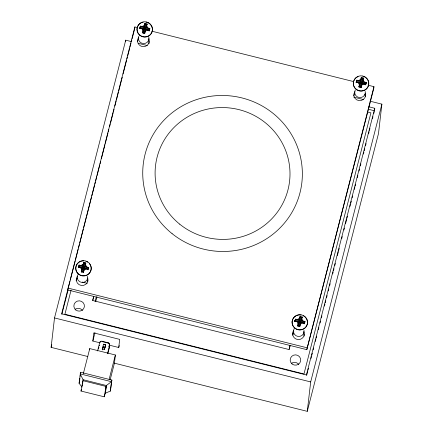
<?xml version="1.0" encoding="UTF-8"?>
<svg xmlns="http://www.w3.org/2000/svg" width="433" height="433" viewBox="0 0 433 433"><rect width="100%" height="100%" fill="white"/><g stroke="black" fill="none" stroke-linecap="round" stroke-linejoin="round"><path stroke-width="0.65" d="M87.796 356.527L51.11 347.363L54.515 317.941L125.727 40.166L131.627 41.638M137.494 27.598L134.874 26.943L67.716 289.931L306.797 349.653L373.739 88.543L373.955 86.665L368.061 85.193M78.497 267.497L78.535 267.199A10.322 0.292 -76 0 1 79.077 265.083A5.153 1.099 14.4 0 1 81.29 265.521L82.768 265.889L83.25 267.35M84.83 266.88L84.933 266.43L86.476 266.815A5.164 1.099 14.4 0 1 88.603 267.453L88.186 269.321L78.665 266.945L79.077 265.083M82.227 268.005L81.258 272L82.227 268.005L80.787 267.648A5.212 1.11 14.4 0 0 78.53 267.199M79.044 265.38L82.719 266.295L83.677 262.403A10.641 2.262 14.4 0 1 85.842 262.945L84.884 266.836L88.565 267.756M85.891 268.92A2.912 2.842 6.6 0 1 84.419 269.889A2.798 2.733 6.6 0 1 84.029 269.97L83.423 272.541L84.392 268.547L85.891 268.92A5.32 1.131 14.4 0 1 87.574 269.402L88.023 269.873M84.392 268.547L84.343 268.953L83.78 268.222M82.043 387.124L79.077 383.27L80.576 372.256L111.887 380.071L110.383 391.091L105.452 393.126L106.334 385.511L111.47 381.7L111.887 380.071M79.645 380.304L79.878 378.29M80.11 376.277L80.576 372.256M82.34 386.052L82.481 384.645M82.638 383.508L83.076 379.698L80.159 373.879L111.47 381.7L110.383 391.091M89.615 349.842L89.761 348.592L115.378 354.99L114.436 363.125L110.161 379.795M125.575 41.503L125.727 40.166M99.963 342.822L92.841 341.042L93.782 332.901L119.681 339.375L118.739 347.51L109.029 345.085M134.652 28.822L134.874 26.943M99.379 345.215L99.341 345.529A1.943 1.894 6.6 0 1 99.39 345.366M109.387 343.975A1.943 1.894 6.6 0 1 109.603 345.41L109.641 345.096A1.943 1.894 6.6 0 0 108.228 342.79L102.031 341.242A1.943 1.894 6.6 0 0 99.682 342.611L99.644 342.925A1.943 1.894 6.6 0 1 100.705 341.669M101.999 341.556L102.031 341.242M140.346 26.104A10.322 0.292 -76 0 0 139.799 28.221L139.767 28.518L140.346 26.104A5.212 1.11 14.4 0 1 142.598 26.554L144.032 26.911L144.514 28.372M102.551 349.593L103.227 346.784L105.316 347.309M105.582 345.014L105.62 344.7L103.53 344.181L103.492 344.489L105.582 345.014L104.467 349.377M143.074 30.651L142.522 33.022L143.491 29.027L142.013 28.659A5.153 1.099 14.4 0 0 139.799 28.215M140.308 26.402L143.989 27.317L144.941 23.436A10.132 2.16 14.4 0 1 147.106 23.977L146.154 27.858L145.223 28.551M109.008 343.526A1.943 1.894 6.6 0 0 108.196 343.104L108.228 342.79M145.25 31.165L144.692 33.563L145.661 29.568L147.198 29.953A5.164 1.099 14.4 0 1 149.325 30.591L149.288 30.895L147.453 30.434M145.661 29.568L145.612 29.974L145.05 29.244M109.008 346.102A1.943 1.894 6.6 0 1 109.338 347.704L109.305 348.018A1.943 1.894 6.6 0 0 108.845 346.265M106.128 386.458L105.365 393.088L104.191 396.796L80.966 391.031L82.941 380.667L106.128 386.458L104.191 396.796M149.829 28.778L149.38 28.313A5.32 1.131 14.4 0 0 147.702 27.831L146.202 27.452L146.154 27.858L149.829 28.778L149.288 30.895M295.452 319.126A10.56 0.298 -76 0 0 294.911 321.237L294.878 321.54L295.452 319.121A5.164 1.099 14.4 0 1 297.601 319.554L299.143 319.938L299.625 321.4M298.602 322.055L297.633 326.049L298.602 322.055L297.098 321.681A5.32 1.131 14.4 0 0 295.403 321.318L294.943 321.243M295.42 319.424L299.095 320.344L300.053 316.453A10.641 2.262 14.4 0 1 302.218 316.994L301.265 320.885L300.334 321.578M299.804 326.59L300.767 322.596L302.207 322.953A5.212 1.11 14.4 0 1 304.437 323.624L304.399 323.922L304.973 321.508A5.153 1.099 14.4 0 0 302.786 320.848L301.308 320.48L302.218 316.994M299.955 325.995L300.767 322.596M301.308 320.48L301.265 320.885L304.94 321.806M306.797 349.653L373.955 86.665M114.003 363.076L307.273 411.35L310.678 381.928L381.89 104.147L370.096 101.203M356.722 80.148A10.56 0.298 -76 0 0 356.18 82.259L356.142 82.562L356.722 80.148L357.214 80.224A5.32 1.131 14.4 0 1 358.908 80.587L360.413 80.96L360.889 82.422M359.46 84.673L358.903 87.071L359.866 83.076L358.329 82.692A5.164 1.099 14.4 0 0 356.18 82.259M356.689 80.446L360.364 81.366L361.317 77.485L360.413 80.96M360.321 87.59L361.068 87.612L361.62 85.241M361.068 87.612L362.037 83.618L363.514 83.986A5.153 1.099 14.4 0 1 365.701 84.646L365.668 84.944M361.317 77.485A10.132 2.16 14.4 0 1 363.487 78.027L362.529 81.907L361.598 82.595M356.31 82.01L365.831 84.392L366.21 82.827L362.475 81.951L363.487 78.027M366.21 82.827L366.242 82.53A5.212 1.11 14.4 0 0 364.018 81.864L362.578 81.501M374.556 110.161L374.772 108.282L368.867 106.81M381.89 104.147L378.485 133.575L307.273 411.35M51.11 347.363L51.781 344.744M69.897 281.428L61.632 313.806L306.407 374.951L374.772 108.282M70.233 280.119L75.093 261.142M75.407 260.081L78.113 249.359M78.449 248.049L79.439 244.358M79.775 243.048L83.315 229.073M83.65 227.763L86.335 217.296M86.66 216.181L91.536 197.01M91.872 195.7L92.375 193.735M92.705 192.598L94.556 185.227M94.892 184.079L95.395 181.957M95.731 180.648L96.738 176.724M97.073 175.56L99.758 164.941M100.099 163.766L100.597 161.671M101.441 158.527L104.959 144.654M105.295 143.345L107.979 132.877M108.331 131.664L108.818 129.602M109.673 126.42L110.161 124.368M110.512 123.145L113.181 112.591M113.538 111.351L114.02 109.316M114.859 106.047L116.201 100.808M116.558 99.558L118.382 92.299M118.745 91.038L121.402 80.522M121.765 79.244L122.241 77.253M123.08 73.978L126.604 60.236M126.939 58.926L127.481 56.972M127.778 55.657L129.662 48.453M129.96 47.148L130.966 43.219M131.302 41.914L131.805 39.95M132.141 38.64L134.484 29.476M61.849 314.347L68.062 290.105M71.109 290.029L64.901 314.244L303.982 373.966L370.924 112.856L367.649 112.039M82.768 265.889L83.677 262.403M143.491 29.027L143.112 30.516A2.777 2.712 6.6 0 1 142.863 30.305A2.907 2.836 6.6 0 1 142.019 28.659M144.032 26.911L144.941 23.436M81.967 272.346L84.348 263.053L83.639 262.707M143.236 33.368L145.618 24.075L144.909 23.728M82.838 271.908L85.057 263.226L85.804 263.248L85.842 262.945M143.945 33.541L146.327 24.253L147.074 24.275M93.663 296.556L92.657 300.486L289.044 349.545L290.05 345.615M92.749 300.459L93.761 296.529M95.114 301.552L96.288 296.968M95.78 301.352L96.954 296.767M79.077 383.27L79.493 381.646M83.353 373.592L89.761 348.592M92.841 341.042L94.995 332.641M97.582 350.963L99.682 342.611M98.426 348.928L98.903 347.071M102.215 349.48L103.53 344.181M102.426 349.902L103.227 346.784M105.62 344.7L104.342 349.685L102.253 349.166M107.546 353.447L109.641 345.096M107.877 353.582L109.338 347.704M109.132 379.346L115.378 354.99M118.739 347.51L119.237 345.572M292.74 335.131L293.412 332.512M289.141 349.512L290.148 345.583M293 334.449L293.336 333.139M299.143 319.938L299.533 318.428A2.907 2.836 6.6 0 0 297.866 319.245A2.793 2.728 6.6 0 0 297.601 319.554M359.866 83.076L359.482 84.587A2.907 2.836 6.6 0 1 358.41 83.087A2.793 2.728 6.6 0 1 358.329 82.692M298.342 326.39L300.729 317.102L300.053 316.453M359.612 87.412L361.993 78.119L361.284 77.778M299.051 326.569L301.433 317.275L302.185 317.297M360.478 86.973L362.702 78.297L363.449 78.319M362.037 83.618L361.658 85.101A2.777 2.712 6.6 0 0 361.977 85.036A2.907 2.836 6.6 0 0 363.509 83.98M306.624 375.487L307.63 371.557M307.966 370.247L308.469 368.283M310.986 358.454L311.495 356.489M311.83 355.174L312.334 353.209M313.173 349.934L313.676 347.97M315.354 341.415L315.857 339.45M316.198 338.141L316.702 336.176M318.379 329.621L318.883 327.657M320.057 323.072L320.561 321.107M321.405 317.827L321.908 315.863M324.425 306.039L324.929 304.069M325.264 302.759L325.768 300.794M326.612 297.52L327.115 295.555M328.29 290.965L328.793 289M329.632 285.726L330.135 283.761M332.658 273.932L333.161 271.967M333.497 270.657L334 268.693M334.839 265.413L335.342 263.448M337.361 255.584L338.368 251.654M338.703 250.344L339.207 248.38M341.729 238.551L342.232 236.586M343.91 230.031L344.414 228.067M345.594 223.482L346.6 219.553M346.936 218.237L347.439 216.273M349.956 206.444L350.465 204.479M350.8 203.169L351.304 201.204M352.143 197.93L352.646 195.965M354.324 189.41L354.827 187.446M355.168 186.136L355.672 184.171M357.349 177.617L357.853 175.652M359.027 171.067L359.531 169.097M360.375 165.823L360.878 163.858M363.395 154.029L363.899 152.064M364.234 150.754L364.738 148.79M365.582 145.515L366.085 143.545M368.602 133.721L369.105 131.751M369.441 130.441L369.95 128.477M372.467 118.647L372.97 116.683M373.809 113.408L374.312 111.443M85.344 264.834L85.761 263.237M299.555 318.342L299.961 316.788M147.106 23.977L146.565 26.034A2.798 2.733 6.6 0 1 146.874 26.283A2.907 2.836 6.6 0 1 147.723 27.793M81.653 389.24L81.323 390.29M81.166 390.707L80.966 391.031M142.598 26.554L142.684 26.451A2.766 2.701 6.6 0 1 142.798 26.321M302.207 322.953L302.147 323.029A2.766 2.701 6.6 0 1 302.001 323.186A2.89 2.82 6.6 0 1 300.41 323.987M84.711 266.966L83.959 267.529M359.823 83.482L360.716 83.114M298.554 322.461L299.447 322.092M144.341 29.065L143.442 29.433L142.219 29.13M82.79 268.162L83.071 268.043M82.292 268.368L80.949 268.108M145.618 24.075L146.327 24.253M361.993 78.119L362.702 78.297M140.108 27.268L149.629 29.65M356.483 81.323L366.009 83.699M139.929 27.966L149.455 30.342M151.902 31.198L353.647 81.593M138.176 43.273L147.35 45.562M353.718 97.111L363.547 99.568M368.575 109.311L374.48 110.788M84.348 263.053L85.057 263.226M300.729 317.102L301.433 317.275M78.844 266.252L88.364 268.628M295.219 320.301L304.74 322.677M295.041 320.988L304.561 323.37M82.265 282.078L87.271 283.328M67.932 288.053L307.013 347.775M54.515 317.941L310.678 381.928M102.616 341.713L108.196 343.104M104.212 344.468L105.452 344.776M103.189 347.098L104.759 347.488M83.076 379.698L106.334 385.511M149.834 28.464L149.867 28.475A10.56 0.298 -76 0 0 149.325 30.591M300.724 323.002L300.156 322.271M361.425 83.288L361.988 84.024M364.018 81.859L363.996 81.75A2.766 2.701 6.6 0 0 363.947 81.561A2.89 2.82 6.6 0 0 362.935 80.11M80.792 267.664L80.814 267.778A2.766 2.701 6.6 0 0 80.857 267.946A2.89 2.82 6.6 0 0 81.869 269.396M87.683 276.281A5.32 5.196 6.6 0 1 81.707 282.397A5.32 5.196 6.6 0 1 77.729 274.847M89.469 263.637A7.751 7.572 6.6 0 1 86.849 275.258A7.751 7.572 6.6 0 1 75.899 269.959A7.751 7.572 6.6 0 1 83.699 260.845M85.94 261.245A7.751 7.572 6.6 0 1 87.829 262.171M88.056 269.57A10.56 0.298 -76 0 1 88.597 267.453M81.29 271.707A10.132 2.16 14.4 0 1 83.461 272.249M81.29 265.505A2.89 2.82 6.6 0 1 82.817 264.455A2.777 2.712 6.6 0 1 83.147 264.406M85.312 264.872A2.912 2.842 6.6 0 1 86.389 266.371M86.389 266.419A2.793 2.728 6.6 0 1 86.476 266.815M148.795 36.875A5.32 5.196 6.6 0 1 143.393 43.554A5.32 5.196 6.6 0 1 138.825 36.264M146.018 22.067A7.751 7.572 6.6 0 1 151.252 33.644A7.751 7.572 6.6 0 1 138.327 33.769A7.751 7.572 6.6 0 1 143.199 22.094M142.56 32.719A10.641 2.262 14.4 0 1 144.725 33.26M145.272 31.079A2.907 2.836 6.6 0 0 146.933 30.261A2.793 2.728 6.6 0 0 147.198 29.953M142.782 26.272A2.907 2.836 6.6 0 1 144.384 25.466M365.236 91.423A5.32 5.196 6.6 0 1 359.266 97.539A5.32 5.196 6.6 0 1 355.282 89.988M362.778 76.192A7.751 7.572 6.6 0 1 367.655 87.536A7.751 7.572 6.6 0 1 355.125 88.429A7.751 7.572 6.6 0 1 358.14 76.522M365.701 84.646A10.322 0.292 -76 0 1 366.242 82.535M358.935 86.768A10.641 2.262 14.4 0 1 361.106 87.309M358.914 80.587A2.912 2.842 6.6 0 1 360.386 79.618A2.798 2.733 6.6 0 1 360.776 79.537M356.305 81.155A5.32 5.196 6.6 0 1 356.906 80.262M303.993 330.319A5.32 5.196 6.6 0 1 297.942 336.414A5.32 5.196 6.6 0 1 294.11 328.75M303.246 315.684A7.751 7.572 6.6 0 1 304.686 328.349A7.751 7.572 6.6 0 1 292.297 324.339A7.751 7.572 6.6 0 1 301.087 314.986M304.431 323.624A10.322 0.292 -76 0 1 304.973 321.508M297.671 325.757A10.132 2.16 14.4 0 1 299.836 326.298M302.786 320.848A2.907 2.836 6.6 0 0 301.942 319.202A2.777 2.712 6.6 0 0 301.693 318.991M297.909 323.202A2.89 2.82 6.6 0 1 297.087 321.67M298.24 323.473A2.798 2.733 6.6 0 1 297.931 323.224M294.597 321.302A5.32 5.196 6.6 0 1 294.916 320.344M353.707 95.893A5.867 5.732 6.6 0 1 354.735 93.441M364.819 94.416A5.867 5.732 6.6 0 1 365.371 96.651M365.263 93.084A5.867 5.732 6.6 0 1 358.876 100.602A5.867 5.732 6.6 0 1 354.952 91.563M292.464 334.779A5.867 5.732 6.6 0 1 293.855 331.884M303.289 332.777A5.867 5.732 6.6 0 1 304.118 336.084M303.793 331.424A5.867 5.732 6.6 0 1 301.828 338.546A5.867 5.732 6.6 0 1 294.299 337.821A5.867 5.732 6.6 0 1 293.709 330.455M76.148 280.752A5.867 5.732 6.6 0 1 77.177 278.3M87.266 279.269A5.867 5.732 6.6 0 1 87.812 281.504M87.71 277.937A5.867 5.732 6.6 0 1 81.323 285.461A5.867 5.732 6.6 0 1 77.393 276.422M137.499 41.357A5.867 5.732 6.6 0 1 138.787 38.965M148.221 39.858A5.867 5.732 6.6 0 1 148.99 43.695M148.725 38.505A5.867 5.732 6.6 0 1 146.76 45.627A5.867 5.732 6.6 0 1 139.231 44.902A5.867 5.732 6.6 0 1 138.641 37.536M75.093 309.346A5.283 5.158 6.6 0 1 82.492 310.412M291.409 363.379A5.283 5.158 6.6 0 1 298.802 364.445M172.085 233.641A79.834 77.972 6.6 0 0 301.33 186.39A79.834 77.972 6.6 0 0 194.228 100.407A79.834 77.972 6.6 0 0 172.085 233.641M179.668 224.137A67.472 65.897 6.6 0 0 289.082 184.68A67.472 65.897 6.6 0 0 198.899 111.622A67.472 65.897 6.6 0 0 179.668 224.137M78.801 274.213A7.751 7.572 6.6 0 0 91.19 269.234A7.751 7.572 6.6 0 0 80.522 261.213A7.751 7.572 6.6 0 0 78.801 274.213M139.805 35.143A7.751 7.572 6.6 0 0 152.389 30.64A7.751 7.572 6.6 0 0 142.046 22.218A7.751 7.572 6.6 0 0 139.805 35.143M356.354 89.36A7.751 7.572 6.6 0 0 368.743 84.375A7.751 7.572 6.6 0 0 358.08 76.36A7.751 7.572 6.6 0 0 356.354 89.36M294.873 328.062A7.751 7.572 6.6 0 0 307.457 323.559A7.751 7.572 6.6 0 0 297.114 315.137A7.751 7.572 6.6 0 0 294.873 328.062M75.818 309.979A5.283 5.158 6.6 0 0 84.354 306.802A5.283 5.158 6.6 0 0 77.231 301.151A5.283 5.158 6.6 0 0 75.818 309.979M292.129 364.007A5.283 5.158 6.6 0 0 300.664 360.835A5.283 5.158 6.6 0 0 293.547 355.184A5.283 5.158 6.6 0 0 292.129 364.007"/></g></svg>
